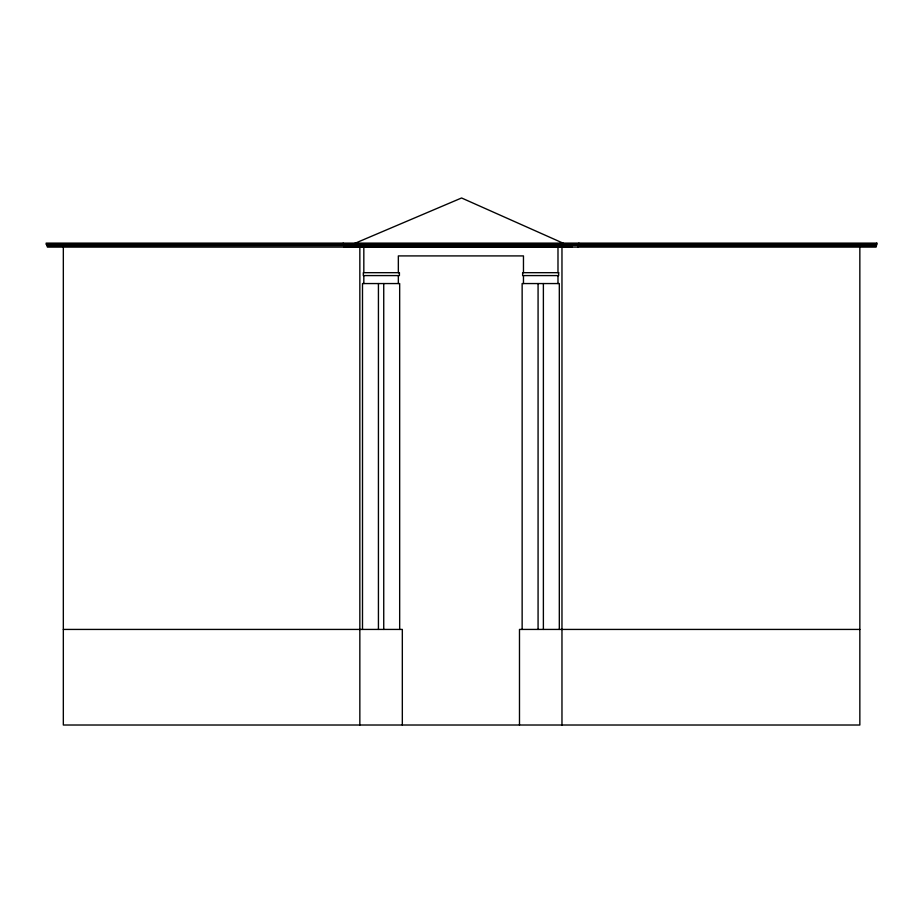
<?xml version="1.0" encoding="UTF-8"?>
<svg xmlns="http://www.w3.org/2000/svg" width="923" height="923" viewBox="0 0 923 923"><rect width="100%" height="100%" fill="white"/><g stroke="black" fill="none" stroke-linecap="round" stroke-linejoin="round"><path stroke-width="1.38" d="M354.651 243.43L461.581 197.983L563.388 243.303M345.998 247.099L571.925 246.787M578.306 245.449L46.9 245.772L46.9 244.445M577.902 245.772L876.515 245.772L876.515 244.445M63.329 629.428L402.324 629.428L402.324 725.016M859.844 629.428L519.487 629.428L519.487 725.016M561.969 247.087L571.925 247.099M876.1 245.772L876.1 247.099L47.396 247.099L47.396 245.772M859.844 247.099L859.844 725.016L63.329 725.016L63.329 247.433M578.894 243.118L578.894 244.445M578.306 244.445L578.306 245.772M577.902 244.445L577.902 247.099M561.969 246.799L561.969 725.016M559.315 629.428L559.315 283.557L522.141 283.557L522.141 629.428M557.988 247.099L557.988 272.677M557.988 275.585L557.988 283.557M543.382 283.557L543.382 629.428M538.074 283.557L538.074 629.428M523.468 272.677L523.468 255.913L398.344 255.913L398.344 272.677M523.468 275.585L523.468 283.557M399.671 629.428L399.671 283.557L362.497 283.557L362.497 629.428M398.344 275.585L398.344 283.557M383.737 283.557L383.737 629.428M378.43 283.557L378.43 629.428M363.824 247.099L363.824 272.677M363.824 275.585L363.824 283.557M359.843 246.81L359.843 725.016M343.91 244.445L343.91 247.099M343.587 244.445L343.587 245.772M343.171 243.118L343.171 244.445M876.85 243.118L46.15 243.118L46.15 244.445L876.85 244.445L876.85 243.118M399.417 272.677L363.327 272.677L363.327 275.585L399.417 275.585L399.417 272.677M558.646 272.677L522.637 272.677L522.637 275.585L558.646 275.585L558.646 272.677"/></g></svg>
